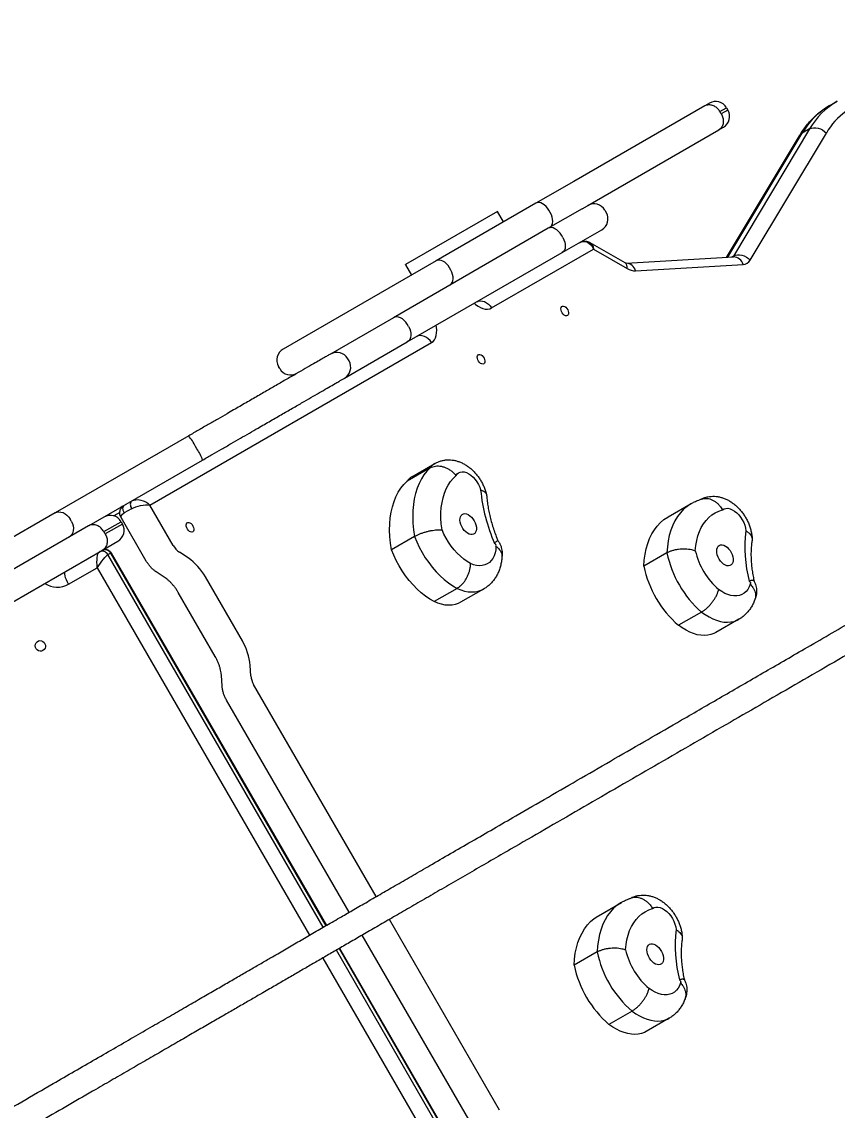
# Model space of a CAD drawing. Header units: millimetres. Extents: x -6879 to 7341, y -8047 to 7187.
# Drawn here: x 4534 to 5147, y -2915 to -2097 of the extents above; entities that cross this region are included whole.
import ezdxf

# ---------------------------------------------------------------- set-up
doc = ezdxf.new("R2010")
doc.units = ezdxf.units.MM
for name, color, linetype in [('DIKOM_ОБЪЕКТ', 7, 'Continuous'), ('DIKOM_РАЗМЕР_ЗОНА', 7, 'Continuous'), ('DIKOM_РАЗМЕР_ОБЪЕКТА', 7, 'Continuous')]:
    doc.layers.add(name, color=color, linetype=linetype)
doc.styles.add('style1', font='arial.ttf', dxfattribs={"width": 0.8})
doc.dimstyles.new('1-50', dxfattribs={"dimtxt": 300, "dimasz": 200, "dimexe": 100, "dimexo": 0, "dimgap": 100, "dimtad": 0, "dimdec": 0, "dimtxsty": 'style1', "dimcen": 0, "dimclrd": 7, "dimclre": 7, "dimadec": 1, "dimazin": 2, "dimtfac": 1, "dimtdec": 0, "dimtmove": 1, "dimatfit": 3, "dimfxl": 0, "dimlwd": 25, "dimlwe": 18, "dimarcsym": 0})

# ---------------------------------------------------------------- blocks, each defined once
blk = doc.blocks.new('*D19')
at = {"layer": 'Defpoints', "color": 0, "transparency": 16777216}
for p in [(5624.04, 6094.27), (-4435.35, 2864.29), (5624.04, -2640.11)]:
    blk.add_point(p, dxfattribs=at)
at = {"layer": 'DIKOM_РАЗМЕР_ОБЪЕКТА', "color": 7, "lineweight": 18, "transparency": 16777216}
for p, q in [((-4435.35, 2864.29), (-4435.35, 6194.27)), ((5624.04, -2640.11), (5624.04, 6194.27))]:
    blk.add_line(p, q, dxfattribs=at)
at = {"layer": 'DIKOM_РАЗМЕР_ОБЪЕКТА', "color": 7, "lineweight": 25, "transparency": 16777216}
for p, q in [((-4235.35, 6094.27), (2113.67, 6094.27)), ((5424.04, 6094.27), (3193.46, 6094.27))]:
    blk.add_line(p, q, dxfattribs=at)
at = {"layer": 'DIKOM_РАЗМЕР_ОБЪЕКТА', "color": 7, "transparency": 16777216}
for points in [[(-4235.35, 6127.6), (-4235.35, 6060.94), (-4435.35, 6094.27)], [(5424.04, 6127.6), (5424.04, 6060.94), (5624.04, 6094.27)]]:
    blk.add_solid(points, dxfattribs=at)
at = {"layer": 'DIKOM_РАЗМЕР_ОБЪЕКТА', "color": 0, "transparency": 16777216, "insert": (2653.56, 6094.27), "char_height": 300, "attachment_point": 5, "style": 'style1'}
blk.add_mtext('10100', dxfattribs=at)
blk = doc.blocks.new('*D17')
at = {"layer": 'Defpoints', "color": 0, "transparency": 16777216}
for p in [(-5935.35, 6990.27), (-5935.35, 998.27), (7340.79, -2830.86)]:
    blk.add_point(p, dxfattribs=at)
at = {"layer": 'DIKOM_РАЗМЕР_ЗОНА', "color": 7, "lineweight": 18, "transparency": 16777216}
for p, q in [((-5935.35, 998.27), (-5935.35, 7090.27)), ((7340.79, -2830.86), (7340.79, 7090.27))]:
    blk.add_line(p, q, dxfattribs=at)
at = {"layer": 'DIKOM_РАЗМЕР_ЗОНА', "color": 7, "lineweight": 25, "transparency": 16777216}
for p, q in [((-5735.35, 6990.27), (2016.67, 6990.27)), ((7140.79, 6990.27), (3096.46, 6990.27))]:
    blk.add_line(p, q, dxfattribs=at)
at = {"layer": 'DIKOM_РАЗМЕР_ЗОНА', "color": 7, "transparency": 16777216}
for points in [[(-5735.35, 7023.6), (-5735.35, 6956.94), (-5935.35, 6990.27)], [(7140.79, 7023.6), (7140.79, 6956.94), (7340.79, 6990.27)]]:
    blk.add_solid(points, dxfattribs=at)
at = {"layer": 'DIKOM_РАЗМЕР_ЗОНА', "color": 0, "transparency": 16777216, "insert": (2556.56, 6990.27), "char_height": 300, "attachment_point": 5, "style": 'style1'}
blk.add_mtext('13300', dxfattribs=at)

msp = doc.modelspace()

# ---------------------------------------------------------------- linework, layer by layer
at = {"layer": 'DIKOM_ОБЪЕКТ', "color": 7, "linetype": 'Continuous', "lineweight": 15}
for p, q in [((5050.82, -2157.92), (5047.39, -2159.9)), ((5141.12, -2159.75), (5141.34, -2159.63)), ((5141.34, -2159.63), (5146.89, -2156.43)), ((5047.39, -2159.9), (4948.89, -2216.77)), ((5058.76, -2164.31), (5063.8, -2161.4)), ((5059.76, -2166.04), (5058.76, -2164.31)), ((5064.8, -2163.13), (5059.76, -2166.04)), ((5063.8, -2161.4), (5064.8, -2163.13)), ((5057.89, -2178.09), (5061.32, -2176.11)), ((4959.42, -2234.94), (5057.89, -2178.09)), ((5063.78, -2273.87), (5118.45, -2182.57)), ((5064.69, -2273.82), (5120.54, -2180.54)), ((5126.08, -2177.34), (5068.9, -2272.84)), ((5081.55, -2275.94), (5138.73, -2180.45)), ((5126.08, -2177.34), (5120.54, -2180.54)), ((4948.89, -2216.77), (4920.49, -2233.17)), ((4920.49, -2233.17), (4845.48, -2276.47)), ((4891.78, -2239.35), (4822.51, -2279.34)), ((4896.28, -2247.14), (4891.78, -2239.35)), ((4955.35, -2237.29), (4929.84, -2252.02)), ((4931.31, -2240.2), (4930.31, -2238.47)), ((4955.35, -2237.29), (4959.32, -2235)), ((4959.42, -2234.94), (4959.32, -2235)), ((4972.4, -2238.42), (4973.4, -2240.15)), ((4929.84, -2252.02), (4813.41, -2319.24)), ((4940.71, -2259.02), (4939.71, -2257.29)), ((4940.34, -2270.2), (4969.92, -2253.13)), ((4960.97, -2262.63), (4987.34, -2277.83)), ((4823.91, -2337.42), (4940.34, -2270.2)), ((4887.2, -2311.85), (4963.8, -2267.63)), ((4963.8, -2267.63), (4989.18, -2282.26)), ((4988.27, -2278.3), (5069, -2273.57)), ((5068.9, -2272.84), (5067.49, -2273.66)), ((4845.48, -2276.47), (4730.62, -2342.79)), ((4822.46, -2279.37), (4822.51, -2279.34)), ((4822.46, -2279.37), (4826.96, -2287.17)), ((4822.51, -2279.34), (4827.01, -2287.14)), ((4856.56, -2283.36), (4855.56, -2281.62)), ((4995.41, -2283.98), (5076.13, -2279.25)), ((4813.41, -2319.24), (4766.14, -2346.53)), ((4824.89, -2325.89), (4823.89, -2324.16)), ((4630.6, -2460), (4842.01, -2337.95)), ((4776.64, -2364.72), (4823.91, -2337.42)), ((4728.15, -2357.5), (4727.15, -2355.76)), ((4780.12, -2351.74), (4779.12, -2350.01)), ((4747.97, -2357.02), (4747.98, -2357.02)), ((4659.66, -2408.01), (4559.34, -2465.93)), ((4665.85, -2417.71), (4664.85, -2415.98)), ((4584.86, -2475.44), (4670.16, -2426.19)), ((4630.25, -2424.99), (4630.24, -2424.99)), ((4827.33, -2438.75), (4844.65, -2428.75)), ((4841.11, -2432.05), (4823.78, -2442.06)), ((4608.95, -2461.53), (4609.25, -2462.04)), ((4648.11, -2490.34), (4630.6, -2460)), ((5019.84, -2468.94), (5037.17, -2458.94)), ((4559.34, -2465.93), (4411.68, -2551.18)), ((4571.51, -2472.18), (4570.51, -2470.45)), ((4607.96, -2465.57), (4603.4, -2468.2)), ((4627.76, -2502.09), (4608.89, -2469.42)), ((4616.83, -2462.76), (4611.29, -2465.96)), ((4584.52, -2475.64), (4462.09, -2546.32)), ((4584.86, -2475.44), (4584.52, -2475.64)), ((4595.95, -2480.01), (4608.88, -2472.54)), ((4609.88, -2474.27), (4596.95, -2481.74)), ((4608.88, -2472.54), (4609.88, -2474.27)), ((4596.95, -2481.74), (4595.95, -2480.01)), ((4829.34, -2483.62), (4812.01, -2493.62)), ((4472.59, -2564.51), (4595.02, -2493.82)), ((4595.02, -2493.82), (4606.4, -2487.25)), ((4599, -2497.3), (4601.05, -2496.12)), ((4760.73, -2777.41), (4599, -2497.3)), ((4601.05, -2496.12), (4762.77, -2776.22)), ((4601.52, -2496.08), (4763.14, -2776.01)), ((4659.27, -2499.76), (4652.72, -2495.42)), ((5018.95, -2495.87), (5001.63, -2505.87)), ((4569.45, -2519.55), (4590.96, -2507.14)), ((4590.96, -2507.14), (4750.45, -2783.37)), ((4641.89, -2514.68), (4635.34, -2510.33)), ((4699.99, -2562.16), (4672.2, -2514.03)), ((4679.64, -2573.91), (4651.85, -2525.78)), ((4861.29, -2522.64), (4843.97, -2532.64)), ((4881.23, -2523.14), (4863.91, -2533.14)), ((5044.98, -2540.42), (5027.66, -2550.42)), ((5073.05, -2545.87), (5055.73, -2555.88)), ((4706.37, -2588.35), (4705.88, -2580.5)), ((4684.76, -2595.94), (4684.27, -2588.09)), ((4800.53, -2754.33), (4708.47, -2594.87)), ((4780.19, -2766.12), (4688.11, -2606.63)), ((4967.49, -2768.67), (4984.81, -2758.66)), ((4893.23, -2914.9), (4810.43, -2771.48)), ((4872.88, -2926.65), (4790.09, -2783.26)), ((4923, -3058.48), (4770.63, -2794.55)), ((4772.67, -2793.37), (4925.05, -3057.3)), ((4773.04, -2793.16), (4925.32, -3056.91)), ((4966.58, -2795.88), (4949.26, -2805.88)), ((4760.35, -2800.52), (4910.46, -3060.53)), ((4992.72, -2840.36), (4975.4, -2850.36)), ((5020.67, -2845.72), (5003.34, -2855.72))]:
    msp.add_line(p, q, dxfattribs=at)
at = {"layer": 'DIKOM_ОБЪЕКТ', "color": 7, "linetype": 'Continuous', "lineweight": 15, "flags": 128}
for points in [[(5126.08, -2177.34), (5127.48, -2176.74), (5129.06, -2176.42), (5130.76, -2176.4), (5132.51, -2176.68), (5134.25, -2177.25), (5135.91, -2178.09), (5137.42, -2179.17), (5138.73, -2180.45)], [(4930.31, -2238.47), (4929.29, -2236.92), (4928.11, -2235.54), (4926.82, -2234.39), (4925.47, -2233.51), (4924.11, -2232.93), (4922.79, -2232.67), (4921.57, -2232.75), (4920.49, -2233.17)], [(4930.99, -2251.35), (4931.89, -2250.62), (4932.57, -2249.61), (4933.01, -2248.34), (4933.19, -2246.87), (4933.1, -2245.26), (4932.75, -2243.57), (4932.14, -2241.86), (4931.31, -2240.2)], [(4939.71, -2257.29), (4938.69, -2255.74), (4937.51, -2254.36), (4936.21, -2253.22), (4934.85, -2252.34), (4933.49, -2251.76), (4932.16, -2251.51), (4930.93, -2251.6), (4929.84, -2252.02)], [(4940.71, -2259.02), (4941.54, -2260.68), (4942.14, -2262.39), (4942.49, -2264.09), (4942.57, -2265.7), (4942.39, -2267.17), (4941.94, -2268.45), (4941.25, -2269.47), (4940.34, -2270.2)], [(5068.9, -2272.84), (5070.3, -2272.23), (5071.88, -2271.91), (5073.58, -2271.89), (5075.33, -2272.17), (5077.07, -2272.75), (5078.73, -2273.59), (5080.24, -2274.67), (5081.55, -2275.94)], [(4855.56, -2281.62), (4854.53, -2280.08), (4853.34, -2278.71), (4852.02, -2277.57), (4850.64, -2276.71), (4849.24, -2276.15), (4847.88, -2275.92), (4846.61, -2276.03), (4845.48, -2276.47)], [(4855.98, -2294.66), (4856.93, -2293.9), (4857.66, -2292.86), (4858.14, -2291.56), (4858.36, -2290.07), (4858.3, -2288.45), (4857.97, -2286.74), (4857.38, -2285.02), (4856.56, -2283.36)], [(4877.05, -2306.9), (4877.24, -2306.84), (4878.75, -2306.6), (4880.33, -2306.7), (4881.91, -2307.15), (4883.45, -2307.92), (4884.88, -2309), (4886.15, -2310.32), (4887.2, -2311.85)], [(4874.21, -2308.39), (4875.2, -2309.23), (4877.03, -2310.55), (4878.88, -2311.58), (4880.72, -2312.3), (4882.5, -2312.69), (4884.2, -2312.74), (4885.78, -2312.46), (4887.2, -2311.85)], [(4944.21, -2317.62), (4943.51, -2317.82), (4942.69, -2317.7), (4941.83, -2317.26), (4941, -2316.54), (4940.28, -2315.62), (4939.74, -2314.56), (4939.41, -2313.47), (4939.33, -2312.44), (4939.5, -2311.56), (4939.92, -2310.91), (4940.54, -2310.56), (4941.31, -2310.52), (4942.15, -2310.8), (4943.01, -2311.39), (4943.79, -2312.22), (4944.43, -2313.22), (4944.87, -2314.31), (4945.08, -2315.38), (4945.03, -2316.35), (4944.73, -2317.12), (4944.21, -2317.62)], [(4823.89, -2324.16), (4822.85, -2322.62), (4821.63, -2321.26), (4820.28, -2320.15), (4818.85, -2319.31), (4817.39, -2318.79), (4815.97, -2318.6), (4814.62, -2318.75), (4813.41, -2319.24)], [(4824.89, -2325.89), (4825.7, -2327.56), (4826.27, -2329.29), (4826.56, -2331.02), (4826.57, -2332.68), (4826.29, -2334.2), (4825.74, -2335.53), (4824.94, -2336.62), (4823.91, -2337.42)], [(4842.01, -2337.95), (4843.25, -2337.02), (4844.28, -2335.79), (4845.08, -2334.29), (4845.64, -2332.55), (4845.93, -2330.6), (4845.97, -2328.49), (4845.74, -2326.24), (4845.5, -2324.96)], [(4842.01, -2337.95), (4840.96, -2336.41), (4839.69, -2335.09), (4838.26, -2334.02), (4836.72, -2333.24), (4835.13, -2332.79), (4833.56, -2332.69), (4832.05, -2332.94), (4830.68, -2333.52)], [(4881.35, -2353.91), (4880.65, -2354.11), (4879.84, -2353.99), (4878.98, -2353.55), (4878.15, -2352.83), (4877.43, -2351.9), (4876.88, -2350.85), (4876.56, -2349.75), (4876.48, -2348.72), (4876.65, -2347.85), (4877.07, -2347.2), (4877.69, -2346.84), (4878.45, -2346.81), (4879.3, -2347.09), (4880.15, -2347.68), (4880.94, -2348.51), (4881.58, -2349.51), (4882.02, -2350.6), (4882.23, -2351.67), (4882.18, -2352.63), (4881.88, -2353.4), (4881.35, -2353.91)], [(4841.11, -2432.05), (4838.65, -2434.53), (4836.43, -2437.31), (4834.45, -2440.38), (4832.71, -2443.74), (4831.24, -2447.37), (4830.03, -2451.24), (4829.1, -2455.34), (4828.44, -2459.65), (4828.06, -2464.15), (4827.96, -2468.82), (4828.14, -2473.64), (4828.6, -2478.58), (4829.34, -2483.62)], [(4849.98, -2478.6), (4849.46, -2474.25), (4849.2, -2469.99), (4849.19, -2465.87), (4849.46, -2461.9), (4849.98, -2458.09), (4850.76, -2454.49), (4851.79, -2451.09), (4853.07, -2447.92), (4854.59, -2445), (4856.34, -2442.34), (4858.32, -2439.96), (4860.5, -2437.86)], [(4860.5, -2437.86), (4861.37, -2436.67), (4862.46, -2435.79), (4863.74, -2435.24), (4865.18, -2435.03), (4866.74, -2435.18), (4868.38, -2435.67), (4870.05, -2436.5), (4871.71, -2437.63), (4873.3, -2439.05), (4874.8, -2440.71), (4876.15, -2442.57), (4877.32, -2444.57), (4878.28, -2446.66), (4878.99, -2448.78)], [(4812.01, -2493.62), (4811.27, -2488.58), (4810.81, -2483.64), (4810.63, -2478.82), (4810.73, -2474.15), (4811.11, -2469.65), (4811.77, -2465.34), (4812.71, -2461.24), (4813.92, -2457.37), (4815.39, -2453.74), (4817.12, -2450.39), (4819.1, -2447.31), (4821.33, -2444.53), (4823.78, -2442.06)], [(4609.92, -2461.14), (4609.82, -2461.16), (4608.95, -2461.53)], [(4611.29, -2465.96), (4610.85, -2465.08), (4610.53, -2464.19), (4610.34, -2463.3), (4610.28, -2462.46), (4610.36, -2461.69), (4610.58, -2461.03), (4610.93, -2460.5), (4611.38, -2460.13)], [(4616.93, -2456.93), (4616.47, -2457.3), (4616.12, -2457.83), (4615.91, -2458.49), (4615.82, -2459.26), (4615.88, -2460.1), (4616.07, -2460.99), (4616.39, -2461.88), (4616.83, -2462.76)], [(5037.15, -2458.95), (5036.89, -2459.1), (5034.06, -2461), (5031.44, -2463.23), (5029.04, -2465.78), (5026.87, -2468.63), (5024.95, -2471.78), (5023.28, -2475.2), (5021.87, -2478.89), (5020.73, -2482.82), (5019.86, -2486.97), (5019.26, -2491.33), (5018.95, -2495.87)], [(5060.68, -2463.56), (5061.88, -2462.86), (5063.26, -2462.5), (5064.77, -2462.49), (5066.38, -2462.83), (5068.04, -2463.51), (5069.71, -2464.51), (5071.34, -2465.81), (5072.88, -2467.37), (5074.3, -2469.14), (5075.56, -2471.09), (5076.61, -2473.15), (5077.44, -2475.26), (5078.01, -2477.38), (5078.32, -2479.44)], [(4559.34, -2465.93), (4560.68, -2465.36), (4562.16, -2465.13), (4563.71, -2465.25), (4565.27, -2465.72), (4566.79, -2466.5), (4568.2, -2467.58), (4569.46, -2468.92), (4570.51, -2470.45)], [(4869.68, -2467.21), (4870.94, -2468.03), (4872.14, -2469.1), (4873.24, -2470.4), (4874.19, -2471.85), (4874.96, -2473.41), (4875.51, -2475.01), (4875.82, -2476.59), (4875.88, -2478.07), (4875.69, -2479.4), (4875.25, -2480.53), (4874.58, -2481.4), (4873.72, -2481.99), (4872.68, -2482.27), (4871.52, -2482.22), (4870.29, -2481.85), (4869.03, -2481.18), (4867.8, -2480.22), (4866.64, -2479.03), (4865.61, -2477.65), (4864.75, -2476.13), (4864.08, -2474.55), (4863.65, -2472.95), (4863.46, -2471.42), (4863.53, -2470), (4863.84, -2468.77), (4864.4, -2467.76), (4865.17, -2467.03), (4866.13, -2466.59), (4867.23, -2466.48), (4868.43, -2466.68), (4869.68, -2467.21)], [(5001.63, -2505.87), (5001.94, -2501.33), (5002.53, -2496.97), (5003.4, -2492.82), (5004.54, -2488.89), (5005.95, -2485.21), (5007.63, -2481.78), (5009.55, -2478.64), (5011.72, -2475.78), (5014.12, -2473.24), (5016.74, -2471), (5019.57, -2469.1), (5019.84, -2468.94)], [(5040.24, -2494.37), (5040.64, -2490.49), (5041.3, -2486.78), (5042.21, -2483.28), (5043.37, -2480), (5044.78, -2476.96), (5046.42, -2474.18), (5048.3, -2471.66), (5050.38, -2469.43), (5052.68, -2467.5), (5055.17, -2465.87), (5057.84, -2464.55), (5060.68, -2463.56)], [(4571.51, -2472.18), (4572.31, -2473.86), (4572.84, -2475.61), (4573.06, -2477.38), (4572.99, -2479.08), (4572.61, -2480.67), (4571.94, -2482.07), (4571, -2483.23), (4569.84, -2484.11)], [(4662.67, -2480.17), (4661.97, -2480.37), (4661.15, -2480.24), (4660.29, -2479.8), (4659.47, -2479.09), (4658.75, -2478.16), (4658.2, -2477.1), (4657.87, -2476.01), (4657.79, -2474.98), (4657.97, -2474.1), (4658.38, -2473.46), (4659, -2473.1), (4659.77, -2473.06), (4660.62, -2473.35), (4661.47, -2473.93), (4662.25, -2474.76), (4662.89, -2475.77), (4663.34, -2476.85), (4663.54, -2477.93), (4663.49, -2478.89), (4663.19, -2479.66), (4662.67, -2480.17)], [(4871.35, -2503.98), (4868.79, -2502.42), (4866.27, -2500.58), (4863.8, -2498.49), (4861.41, -2496.16), (4859.12, -2493.61), (4856.96, -2490.88), (4854.94, -2487.98), (4853.1, -2484.95), (4851.44, -2481.81), (4849.98, -2478.6)], [(4829.34, -2483.62), (4831.02, -2487.73), (4832.94, -2491.78), (4835.08, -2495.75), (4837.44, -2499.59), (4839.99, -2503.28), (4842.7, -2506.8), (4845.57, -2510.1), (4848.56, -2513.17), (4851.65, -2515.98), (4854.82, -2518.51), (4858.05, -2520.73), (4861.29, -2522.64)], [(4843.97, -2532.64), (4840.72, -2530.74), (4837.5, -2528.51), (4834.33, -2525.98), (4831.24, -2523.17), (4828.24, -2520.1), (4825.38, -2516.8), (4822.66, -2513.29), (4820.12, -2509.59), (4817.76, -2505.75), (4815.61, -2501.78), (4813.69, -2497.73), (4812.01, -2493.62)], [(4890.5, -2491.03), (4890.29, -2493.6), (4889.82, -2495.99), (4889.1, -2498.17), (4888.14, -2500.11), (4886.94, -2501.78), (4885.53, -2503.17), (4883.92, -2504.26), (4882.13, -2505.04), (4880.18, -2505.48), (4878.11, -2505.6), (4875.92, -2505.39), (4873.66, -2504.84), (4871.35, -2503.98)], [(5064.14, -2491.75), (5065.32, -2492.89), (5066.38, -2494.23), (5067.29, -2495.73), (5068, -2497.3), (5068.49, -2498.9), (5068.74, -2500.46), (5068.73, -2501.9), (5068.47, -2503.18), (5067.96, -2504.25), (5067.24, -2505.04), (5066.32, -2505.55), (5065.24, -2505.74), (5064.06, -2505.6), (5062.82, -2505.15), (5061.56, -2504.39), (5060.34, -2503.37), (5059.22, -2502.12), (5058.23, -2500.7), (5057.41, -2499.16), (5056.81, -2497.56), (5056.44, -2495.97), (5056.32, -2494.47), (5056.46, -2493.09), (5056.84, -2491.92), (5057.46, -2490.98), (5058.29, -2490.33), (5059.29, -2489.98), (5060.42, -2489.95), (5061.64, -2490.25), (5062.9, -2490.86), (5064.14, -2491.75)], [(4569.45, -2519.55), (4568.57, -2517.92), (4567.82, -2516.3), (4567.22, -2514.75), (4566.81, -2513.33), (4566.58, -2512.09), (4566.56, -2511.09), (4566.75, -2510.36), (4567.13, -2509.92)], [(5081.45, -2519.42), (5080.66, -2521.52), (5079.62, -2523.38), (5078.36, -2524.97), (5076.88, -2526.27), (5075.21, -2527.27), (5073.37, -2527.94), (5071.38, -2528.29), (5069.27, -2528.31), (5067.06, -2527.99), (5064.78, -2527.35), (5062.46, -2526.38), (5060.12, -2525.11), (5057.81, -2523.55)], [(5080.83, -2517.22), (5081.08, -2517.44), (5081.3, -2517.71), (5081.48, -2518.03), (5081.61, -2518.36), (5081.67, -2518.69), (5081.66, -2518.98), (5081.59, -2519.23), (5081.45, -2519.42)], [(4861.29, -2522.64), (4864.12, -2523.79), (4866.91, -2524.63), (4869.64, -2525.15), (4872.28, -2525.35), (4874.82, -2525.22), (4877.23, -2524.77), (4879.5, -2524), (4881.23, -2523.14)], [(4863.91, -2533.14), (4862.18, -2534), (4859.91, -2534.78), (4857.49, -2535.23), (4854.96, -2535.35), (4852.31, -2535.16), (4849.59, -2534.64), (4846.8, -2533.8), (4843.97, -2532.64)], [(5044.98, -2540.42), (5047.79, -2542.41), (5050.63, -2544.12), (5053.47, -2545.54), (5056.3, -2546.65), (5059.08, -2547.45), (5061.8, -2547.93), (5064.43, -2548.09), (5066.95, -2547.92), (5069.35, -2547.43), (5071.6, -2546.62), (5073.04, -2545.88)], [(5055.73, -2555.88), (5054.27, -2556.62), (5052.02, -2557.43), (5049.63, -2557.92), (5047.1, -2558.09), (5044.47, -2557.94), (5041.76, -2557.45), (5038.97, -2556.65), (5036.15, -2555.54), (5033.31, -2554.12), (5030.47, -2552.41), (5027.66, -2550.42)], [(4550.21, -2569.35), (4549.15, -2569.76), (4548, -2569.82), (4546.87, -2569.54), (4545.86, -2568.93), (4545.06, -2568.05), (4544.54, -2566.97), (4544.35, -2565.8), (4544.5, -2564.64), (4544.97, -2563.59), (4545.74, -2562.74), (4546.73, -2562.17), (4547.85, -2561.93), (4549, -2562.04), (4550.08, -2562.49), (4550.99, -2563.25), (4551.66, -2564.24), (4552.02, -2565.37), (4552.05, -2566.55), (4551.73, -2567.67), (4551.1, -2568.63), (4550.21, -2569.35)], [(4984.82, -2758.66), (4984.36, -2758.93), (4981.54, -2760.85), (4978.93, -2763.1), (4976.54, -2765.67), (4974.39, -2768.54), (4972.48, -2771.7), (4970.83, -2775.14), (4969.43, -2778.84), (4968.31, -2782.79), (4967.45, -2786.95), (4966.88, -2791.32), (4966.58, -2795.88)], [(4987.87, -2794.32), (4988.25, -2790.43), (4988.9, -2786.71), (4989.79, -2783.2), (4990.94, -2779.91), (4992.34, -2776.85), (4993.97, -2774.05), (4995.83, -2771.52), (4997.9, -2769.28), (5000.19, -2767.32), (5002.67, -2765.68), (5005.33, -2764.34), (5008.16, -2763.33)], [(5008.16, -2763.33), (5009.35, -2762.62), (5010.72, -2762.25), (5012.23, -2762.23), (5013.84, -2762.57), (5015.5, -2763.24), (5017.17, -2764.23), (5018.8, -2765.53), (5020.35, -2767.08), (5021.77, -2768.85), (5023.03, -2770.79), (5024.09, -2772.84), (5024.92, -2774.96), (5025.51, -2777.08), (5025.82, -2779.14)], [(4949.26, -2805.88), (4949.55, -2801.32), (4950.13, -2796.95), (4950.98, -2792.79), (4952.11, -2788.85), (4953.5, -2785.15), (4955.16, -2781.71), (4957.07, -2778.54), (4959.22, -2775.67), (4961.61, -2773.11), (4964.22, -2770.86), (4967.04, -2768.93), (4967.49, -2768.67)], [(5011.71, -2791.56), (5012.89, -2792.69), (5013.96, -2794.03), (5014.87, -2795.52), (5015.59, -2797.1), (5016.08, -2798.7), (5016.33, -2800.25), (5016.33, -2801.7), (5016.07, -2802.99), (5015.57, -2804.05), (5014.85, -2804.86), (5013.93, -2805.37), (5012.86, -2805.56), (5011.68, -2805.43), (5010.44, -2804.99), (5009.18, -2804.24), (5007.96, -2803.22), (5006.84, -2801.98), (5005.84, -2800.56), (5005.03, -2799.02), (5004.42, -2797.42), (5004.04, -2795.83), (5003.92, -2794.32), (5004.05, -2792.95), (5004.43, -2791.77), (5005.04, -2790.83), (5005.87, -2790.16), (5006.86, -2789.81), (5008, -2789.78), (5009.21, -2790.07), (5010.47, -2790.67), (5011.71, -2791.56)], [(5029.09, -2819.18), (5028.3, -2821.29), (5027.28, -2823.16), (5026.02, -2824.76), (5024.55, -2826.07), (5022.89, -2827.08), (5021.06, -2827.77), (5019.07, -2828.13), (5016.96, -2828.15), (5014.76, -2827.85), (5012.48, -2827.22), (5010.16, -2826.27), (5007.82, -2825.01), (5005.51, -2823.45)], [(5028.46, -2816.98), (5028.71, -2817.2), (5028.94, -2817.47), (5029.12, -2817.78), (5029.24, -2818.12), (5029.31, -2818.44), (5029.3, -2818.74), (5029.23, -2818.99), (5029.09, -2819.18)], [(4992.72, -2840.36), (4995.54, -2842.34), (4998.38, -2844.04), (5001.22, -2845.44), (5004.04, -2846.54), (5006.82, -2847.32), (5009.53, -2847.79), (5012.16, -2847.93), (5014.68, -2847.75), (5017.07, -2847.24), (5019.31, -2846.41), (5020.65, -2845.72)], [(5003.34, -2855.72), (5001.98, -2856.42), (4999.74, -2857.24), (4997.35, -2857.75), (4994.84, -2857.93), (4992.21, -2857.79), (4989.5, -2857.33), (4986.72, -2856.54), (4983.89, -2855.44), (4981.05, -2854.04), (4978.21, -2852.34), (4975.4, -2850.36)]]:
    msp.add_lwpolyline(points, dxfattribs=at)
at = {"layer": 'DIKOM_ОБЪЕКТ', "color": 7, "linetype": 'Continuous', "lineweight": 15}
for centre, radius, start, end in [((5055.57, -2166.15), 9.5, 30, 120), ((5170.6, -2209.53), 57.84, 120.63319, 149.93131), ((5176.65, -2206.84), 58.54, 120.58173, 149.74885), ((5184.63, -2206.75), 52.9, 102.63796, 150.18356), ((5056.57, -2167.88), 9.5, 300, 30), ((5123.33, -2185.51), 5.69, 119.38269, 148.92062), ((4964.17, -2243.17), 9.5, 30, 120), ((4965.17, -2244.9), 9.5, 300, 30), ((5066.1, -2271.18), 3.25, 311.82215, 329.45344), ((5068.73, -2281.23), 7.67, 14.97164, 87.98811), ((4984.63, -2281.55), 4.6, 351.14753, 53.94344), ((4988, -2285.97), 7.67, 14.97523, 87.92883), ((4995.21, -2272.6), 11.38, 238.00722, 270.99776), ((5075.83, -2272.66), 6.6, 272.67115, 330.17102), ((4735.37, -2351.01), 9.5, 120, 210), ((4770.89, -2354.76), 9.5, 29.99236, 119.99271), ((4771.89, -2356.49), 9.5, 300.00729, 30.00765), ((4736.37, -2352.75), 9.5, 210, 300), ((4624.78, -2436.38), 44.96, 26.98003, 39.12756), ((4628.15, -2442.21), 44.96, 20.87244, 33.01997), ((4850.19, -2438.24), 10.99, 120.22798, 145.7334), ((4832.86, -2448.24), 10.99, 120.24471, 145.73377), ((5008.27, -2436.38), 129.87, 185.48171, 203.84456), ((4600.65, -2477.29), 9.5, 30, 120), ((4601.65, -2479.02), 9.5, 300, 30), ((5176.79, -2491.88), 99.25, 172.79677, 194.79061), ((4594.71, -2499.65), 4.89, 28.72126, 118.66213), ((4596.76, -2498.47), 4.89, 28.72125, 118.66285), ((4661.44, -2482.88), 15.28, 209.2364, 235.16767), ((4888.71, -2490.56), 1.85, 345.01515, 65.37849), ((5095.05, -2481.26), 56.35, 193.4585, 228.63657), ((4634.75, -2534.99), 42.92, 29.23726, 55.1665), ((5097.24, -2480.01), 79.88, 191.45303, 229.14019), ((5079.91, -2490.01), 79.88, 191.45297, 229.14025), ((4561.04, -2504.63), 17.13, 236.44922, 299.39822), ((4663.11, -2584.12), 42.92, 4.83354, 30.7627), ((4721.59, -2587.06), 15.28, 184.8323, 210.76361), ((5124.85, -2791.25), 99.77, 173.02668, 194.94397), ((5044.82, -2779.82), 79.87, 191.59447, 229.28384), ((5042.63, -2781.08), 56.34, 193.5977, 228.7825), ((5027.5, -2789.82), 79.87, 191.59448, 229.28371)]:
    msp.add_arc(centre, radius, start, end, dxfattribs=at)
at = {"layer": 'DIKOM_ОБЪЕКТ', "color": 7, "linetype": 'Continuous', "lineweight": 15, "extrusion": (0, 0, -1)}
for centre, major_axis, ratio, start_param, end_param in [((4957.22, -2271.43), (2.1, -9.45), 0.770835, 2.90336, 4.474157), ((4957.22, -2271.43), (2.94, 9.16), 0.654324, 0.139957, 0.945584), ((4624.01, -2463.8), (9.72, 2.05), 0.346791, 3.956188, 5.526984), ((4624.01, -2463.8), (9.09, -4.85), 0.679822, 3.542219, 5.113016), ((4618.47, -2467.01), (9.72, 2.05), 0.346791, 3.028637, 3.956188), ((4593.39, -2505.73), (0.73, -10.47), 0.242074, 1.453353, 3.02415), ((4593.39, -2505.73), (6.03, 8.52), 0.115844, 4.465682, 6.036478), ((4595.44, -2504.55), (6.03, 8.52), 0.115844, 6.036478, 6.336422)]:
    msp.add_ellipse(centre, major_axis=major_axis, ratio=ratio, start_param=start_param, end_param=end_param, dxfattribs=at)
at = {"layer": 'DIKOM_ОБЪЕКТ', "color": 7, "linetype": 'Continuous', "lineweight": 15}
for points, knots in [([(5047.39, -2159.9), (5047.44, -2159.87), (5047.93, -2159.6), (5049.26, -2159.08), (5051.61, -2158.95), (5054.37, -2159.86), (5056.93, -2161.66), (5058.15, -2163.43), (5058.76, -2164.31)], [0, 0, 0, 0, 0.013545, 0.141296, 0.355973, 0.570653, 0.785327, 1, 1, 1, 1]), ([(5118.45, -2182.57), (5118.91, -2181.82), (5120.19, -2179.74), (5122.46, -2176.5), (5125.32, -2172.92), (5128.38, -2169.59), (5131.63, -2166.53), (5135.05, -2163.75), (5138.21, -2161.49), (5140.29, -2160.28), (5141.12, -2159.8)], [0, 0, 0, 0, 0.077874, 0.218411, 0.358285, 0.497332, 0.635606, 0.773215, 0.910299, 1, 1, 1, 1]), ([(5059.76, -2166.04), (5060.22, -2167.01), (5061.14, -2168.94), (5061.42, -2172.06), (5060.82, -2174.9), (5059.54, -2176.88), (5058.42, -2177.77), (5057.94, -2178.06), (5057.89, -2178.09)], [0, 0, 0, 0, 0.214673, 0.429347, 0.644027, 0.858704, 0.986455, 1, 1, 1, 1]), ([(4953.46, -2262.63), (4953.85, -2262.43), (4954.73, -2261.98), (4956.2, -2261.63), (4957.76, -2261.57), (4959.26, -2261.86), (4960.34, -2262.24), (4960.85, -2262.59), (4960.96, -2262.66)], [0, 0, 0, 0, 0.167963, 0.371716, 0.569465, 0.761911, 0.951254, 1, 1, 1, 1]), ([(4987.34, -2277.83), (4987.46, -2277.9), (4987.82, -2278.09), (4988.23, -2278.26), (4988.47, -2278.3), (4988.43, -2278.3), (4988.42, -2278.3)], [0, 0, 0, 0, 0.185218, 0.531621, 0.885492, 1, 1, 1, 1]), ([(4876.71, -2306.94), (4876.8, -2306.97), (4877.05, -2307.07), (4877.16, -2307.07), (4877.12, -2307.07), (4877.11, -2307.07)], [0, 0, 0, 0, 0.321568, 0.942791, 1, 1, 1, 1]), ([(4766.14, -2346.53), (4766.01, -2346.6), (4765.75, -2346.76), (4764.26, -2347.62), (4761.77, -2349.06), (4758.05, -2351.2), (4753.25, -2353.97), (4747.36, -2357.37), (4740.33, -2361.43), (4732.61, -2365.89), (4724.48, -2370.58), (4716.06, -2375.45), (4707.35, -2380.47), (4698.17, -2385.78), (4689.52, -2390.77), (4681.57, -2395.36), (4674.43, -2399.48), (4667.11, -2403.7), (4662.14, -2406.58), (4659.66, -2408.01)], [0, 0, 0, 0, 0.042187, 0.084395, 0.143231, 0.202266, 0.261212, 0.332834, 0.404674, 0.476563, 0.548251, 0.61504, 0.682021, 0.748923, 0.815603, 0.861672, 0.907933, 0.954084, 1, 1, 1, 1]), ([(4670.16, -2426.19), (4672.55, -2424.81), (4677.35, -2422.04), (4684.49, -2417.92), (4691.56, -2413.84), (4698.53, -2409.82), (4705.27, -2405.92), (4712.9, -2401.51), (4721.29, -2396.67), (4730.25, -2391.5), (4738.66, -2386.64), (4746.33, -2382.22), (4753.28, -2378.2), (4759.49, -2374.62), (4765.03, -2371.42), (4769.3, -2368.96), (4772.46, -2367.13), (4774.64, -2365.87), (4776.19, -2364.98), (4776.49, -2364.8), (4776.64, -2364.72)], [0, 0, 0, 0, 0.044335, 0.088695, 0.13489, 0.18122, 0.227607, 0.27388, 0.343963, 0.414242, 0.484555, 0.554686, 0.619781, 0.685062, 0.750262, 0.815247, 0.861403, 0.907766, 0.954008, 1, 1, 1, 1]), ([(4183.98, -3111), (4184.79, -3110.53), (4186.94, -3109.29), (4190.41, -3107.29), (4196.12, -3103.99), (4203.44, -3099.76), (4212.72, -3094.4), (4222.04, -3089.02), (4231.21, -3083.71), (4240.59, -3078.29), (4250.23, -3072.71), (4260.46, -3066.8), (4270.26, -3061.13), (4280.16, -3055.42), (4290.04, -3049.7), (4299.83, -3044.04), (4308.87, -3038.82), (4317.16, -3034.03), (4324.93, -3029.53), (4343.41, -3018.86), (4373.07, -3001.71), (4408.36, -2981.31), (4438.21, -2964.06), (4462.5, -2950.02), (4486.63, -2936.07), (4510.6, -2922.21), (4534.37, -2908.47), (4555.51, -2896.25), (4573.98, -2885.57), (4589.79, -2876.43), (4605.18, -2867.53), (4620.02, -2858.94), (4633.94, -2850.89), (4646.86, -2843.41), (4658.74, -2836.54), (4669.8, -2830.13), (4680.13, -2824.15), (4689.74, -2818.58), (4698.71, -2813.38), (4707.12, -2808.51), (4715.08, -2803.89), (4723.74, -2798.87), (4733, -2793.49), (4742.96, -2787.71), (4752.93, -2781.93), (4763.23, -2775.96), (4773.44, -2770.03), (4783.67, -2764.1), (4793.84, -2758.21), (4804.69, -2751.92), (4816.18, -2745.27), (4828.25, -2738.28), (4841.58, -2730.56), (4856.22, -2722.09), (4872.17, -2712.85), (4888.58, -2703.36), (4907.77, -2692.26), (4929.8, -2679.51), (4954.65, -2665.13), (4979.64, -2650.67), (5004.71, -2636.17), (5031.53, -2620.65), (5060.22, -2604.06), (5090.93, -2586.3), (5117.85, -2570.72), (5140.62, -2557.56), (5158.8, -2547.04), (5176.55, -2536.78), (5190.39, -2528.78), (5200.37, -2523), (5206.64, -2519.38), (5213.1, -2515.64), (5220.04, -2511.63), (5227.71, -2507.19), (5236, -2502.4), (5244.87, -2497.27), (5254.31, -2491.82), (5264.47, -2485.94), (5275.36, -2479.64), (5287.49, -2472.64), (5300.91, -2464.88), (5315.69, -2456.33), (5331.41, -2447.24), (5348.06, -2437.62), (5365.64, -2427.46), (5384.15, -2416.76), (5403.56, -2405.53), (5416.81, -2397.87), (5423.59, -2393.96)], [0, 0, 0, 0, 0.001498, 0.00399, 0.006445, 0.012118, 0.017672, 0.024107, 0.030318, 0.036301, 0.04398, 0.051268, 0.058164, 0.064674, 0.071918, 0.078615, 0.084763, 0.090361, 0.095472, 0.100516, 0.12772, 0.155228, 0.1717, 0.188174, 0.204661, 0.221179, 0.237752, 0.254405, 0.26601, 0.277604, 0.289167, 0.300684, 0.312153, 0.322908, 0.333648, 0.344402, 0.355189, 0.366017, 0.376692, 0.387401, 0.398131, 0.408864, 0.42417, 0.439439, 0.454657, 0.469813, 0.484904, 0.496816, 0.508717, 0.520626, 0.532558, 0.544521, 0.556506, 0.570663, 0.584852, 0.599066, 0.613303, 0.633672, 0.654032, 0.67433, 0.694581, 0.714799, 0.73878, 0.762731, 0.786671, 0.800714, 0.81431, 0.827405, 0.840005, 0.844582, 0.849091, 0.853587, 0.858525, 0.864005, 0.870028, 0.876206, 0.882869, 0.890018, 0.897653, 0.905776, 0.915419, 0.925671, 0.936534, 0.948007, 0.960092, 0.972786, 0.98609, 1, 1, 1, 1]), ([(5433.49, -2411.11), (5427.38, -2414.64), (5415.45, -2421.54), (5398, -2431.62), (5381.44, -2441.19), (5365.78, -2450.25), (5351.03, -2458.78), (5337.17, -2466.78), (5324.54, -2474.09), (5313.09, -2480.71), (5302.76, -2486.68), (5293.17, -2492.22), (5284.33, -2497.33), (5276.22, -2502.02), (5262.57, -2509.91), (5243.1, -2521.17), (5217.61, -2535.91), (5191.44, -2551.04), (5164.86, -2566.41), (5138.02, -2581.93), (5111.61, -2597.21), (5085.58, -2612.26), (5059.36, -2627.43), (5032.93, -2642.72), (5006.22, -2658.17), (4979.67, -2673.53), (4953.2, -2688.84), (4927.01, -2704), (4904.87, -2716.81), (4886.7, -2727.32), (4872.31, -2735.65), (4858.32, -2743.75), (4844.81, -2751.57), (4831.83, -2759.08), (4819.46, -2766.25), (4807.76, -2773.03), (4796.72, -2779.42), (4786.47, -2785.36), (4776.95, -2790.88), (4768, -2796.08), (4759.41, -2801.06), (4751.03, -2805.93), (4742.65, -2810.79), (4734.09, -2815.76), (4725.11, -2820.97), (4716.36, -2826.04), (4707.9, -2830.94), (4699.84, -2835.61), (4691.32, -2840.55), (4682.29, -2845.78), (4672.69, -2851.34), (4662.48, -2857.25), (4651.62, -2863.54), (4640.18, -2870.15), (4628.24, -2877.06), (4615.85, -2884.23), (4603.09, -2891.61), (4587.83, -2900.44), (4569.99, -2910.75), (4549.58, -2922.55), (4528.97, -2934.46), (4508.21, -2946.47), (4487.31, -2958.55), (4466.46, -2970.6), (4445.87, -2982.5), (4427.41, -2993.17), (4411.07, -3002.62), (4396.78, -3010.88), (4385.02, -3017.67), (4375.42, -3023.22), (4367.57, -3027.76), (4358.9, -3032.77), (4349.4, -3038.26), (4339.29, -3044.1), (4328.62, -3050.27), (4317.43, -3056.74), (4305.59, -3063.59), (4293.12, -3070.79), (4280.08, -3078.33), (4268.45, -3085.05), (4258.37, -3090.88), (4249.86, -3095.8), (4240.9, -3100.98), (4231.25, -3106.56), (4221.52, -3112.18), (4211.92, -3117.73), (4202.85, -3122.97), (4196.8, -3126.46), (4193.88, -3128.15)], [0, 0, 0, 0, 0.012549, 0.024501, 0.035855, 0.04661, 0.056765, 0.066321, 0.075277, 0.082962, 0.090144, 0.096825, 0.103005, 0.108686, 0.113868, 0.131772, 0.149994, 0.168537, 0.188673, 0.208816, 0.228964, 0.249129, 0.269302, 0.290716, 0.31216, 0.333664, 0.35523, 0.376812, 0.398398, 0.411103, 0.423786, 0.436441, 0.449063, 0.461652, 0.474214, 0.486759, 0.499299, 0.512065, 0.524853, 0.537682, 0.550555, 0.563472, 0.576197, 0.588956, 0.601736, 0.614507, 0.624157, 0.633778, 0.643367, 0.652923, 0.662452, 0.671968, 0.68149, 0.691033, 0.700603, 0.710205, 0.719837, 0.729491, 0.743992, 0.758473, 0.772899, 0.787278, 0.801623, 0.815934, 0.829928, 0.843487, 0.853331, 0.862939, 0.872316, 0.877034, 0.882307, 0.888135, 0.894521, 0.901463, 0.908548, 0.91613, 0.924205, 0.932773, 0.941833, 0.951387, 0.957359, 0.963511, 0.969839, 0.976363, 0.983077, 0.988783, 0.994581, 1, 1, 1, 1]), ([(4844.68, -2428.78), (4844.98, -2428.59), (4846, -2427.97), (4847.89, -2427.2), (4850.27, -2426.5), (4852.71, -2426.1), (4855.18, -2425.99), (4857.66, -2426.16), (4860.15, -2426.61), (4862.62, -2427.34), (4865.07, -2428.36), (4867.49, -2429.65), (4869.84, -2431.22), (4872.1, -2433.06), (4874.24, -2435.13), (4876.23, -2437.41), (4878.03, -2439.87), (4879.65, -2442.48), (4881.05, -2445.22), (4882.22, -2448.06), (4882.99, -2450.39), (4883.3, -2451.76), (4883.39, -2452.14)], [0, 0, 0, 0, 0.021146, 0.070078, 0.118525, 0.166762, 0.215082, 0.263803, 0.31325, 0.363749, 0.415573, 0.468869, 0.52357, 0.579376, 0.635836, 0.692455, 0.749083, 0.805753, 0.862626, 0.919875, 0.977708, 1, 1, 1, 1]), ([(4841.11, -2432.05), (4841.71, -2431.75), (4842.93, -2431.14), (4845.02, -2430.68), (4847.23, -2430.57), (4849.53, -2430.84), (4851.84, -2431.48), (4854.11, -2432.46), (4856.27, -2433.77), (4858.46, -2435.52), (4859.81, -2436.97), (4860.49, -2437.85), (4860.5, -2437.86)], [0, 0, 0, 0, 0.106915, 0.213829, 0.320737, 0.42765, 0.534655, 0.64166, 0.748938, 0.856216, 0.997849, 1, 1, 1, 1]), ([(4878.99, -2448.78), (4879.01, -2448.78), (4879.81, -2448.99), (4881.04, -2449.47), (4882.35, -2450.35), (4883.11, -2451.29), (4883.47, -2452.06), (4883.44, -2452.51), (4883.44, -2452.6)], [0, 0, 0, 0, 0.004177, 0.296578, 0.512737, 0.735086, 0.950295, 1, 1, 1, 1]), ([(4883.48, -2452.59), (4883.52, -2453.09), (4883.65, -2454.95), (4884.04, -2458.24), (4884.71, -2462.51), (4885.59, -2466.87), (4886.68, -2471.3), (4887.97, -2475.79), (4889.47, -2480.31), (4890.78, -2483.92), (4891.65, -2486), (4891.9, -2486.58)], [0, 0, 0, 0, 0.047432, 0.175456, 0.30378, 0.432427, 0.56139, 0.690653, 0.820185, 0.949955, 1, 1, 1, 1]), ([(5044.06, -2455.83), (5044.37, -2455.66), (5045.41, -2455.08), (5047.3, -2454.39), (5049.7, -2453.77), (5052.16, -2453.45), (5054.63, -2453.42), (5057.12, -2453.68), (5059.6, -2454.21), (5062.07, -2455.03), (5064.51, -2456.12), (5066.91, -2457.5), (5069.24, -2459.15), (5071.47, -2461.06), (5073.57, -2463.19), (5075.5, -2465.53), (5077.25, -2468.03), (5078.81, -2470.68), (5080.14, -2473.45), (5081.26, -2476.33), (5082.12, -2479.29), (5082.71, -2482.33), (5082.94, -2484.5), (5082.96, -2485.64), (5082.96, -2485.75)], [0, 0, 0, 0, 0.018799, 0.062922, 0.106674, 0.150311, 0.194106, 0.238347, 0.283334, 0.329351, 0.376622, 0.425228, 0.475049, 0.525756, 0.576908, 0.628143, 0.67938, 0.730689, 0.782236, 0.834166, 0.886682, 0.939928, 0.9939, 1, 1, 1, 1]), ([(4608.95, -2469.47), (4608.88, -2469.36), (4608.55, -2468.87), (4608.19, -2467.88), (4607.91, -2466.54), (4607.92, -2465.14), (4608.24, -2463.76), (4608.85, -2462.48), (4609.69, -2461.4), (4610.56, -2460.63), (4611.16, -2460.26), (4611.38, -2460.13)], [0, 0, 0, 0, 0.038174, 0.169728, 0.296701, 0.421407, 0.556525, 0.684622, 0.807875, 0.929453, 1, 1, 1, 1]), ([(5037.16, -2458.97), (5037.96, -2458.52), (5039.78, -2457.5), (5042.42, -2456.35), (5044.29, -2455.75), (5045.04, -2455.51)], [0, 0, 0, 0, 0.318974, 0.727774, 1, 1, 1, 1]), ([(5045.03, -2455.49), (5045.67, -2455.32), (5046.96, -2454.99), (5049.04, -2455.01), (5051.16, -2455.4), (5053.26, -2456.2), (5055.27, -2457.37), (5057.15, -2458.9), (5059.02, -2460.91), (5060.12, -2462.56), (5060.67, -2463.54), (5060.68, -2463.56)], [0, 0, 0, 0, 0.116757, 0.236864, 0.356977, 0.477195, 0.597415, 0.717937, 0.838461, 0.997583, 1, 1, 1, 1]), ([(4595.95, -2480.01), (4595.34, -2479.13), (4594.13, -2477.36), (4591.56, -2475.57), (4588.79, -2474.67), (4586.38, -2474.8), (4585.03, -2475.34), (4584.53, -2475.63), (4584.52, -2475.64)], [0, 0, 0, 0, 0.214264, 0.428523, 0.642925, 0.857645, 0.996159, 1, 1, 1, 1]), ([(4829.34, -2483.62), (4829.95, -2483.29), (4831.16, -2482.62), (4833.29, -2481.69), (4835.58, -2480.85), (4837.98, -2480.1), (4840.42, -2479.49), (4842.85, -2479.01), (4845.18, -2478.69), (4847.64, -2478.51), (4849.17, -2478.53), (4849.97, -2478.6), (4849.98, -2478.6)], [0, 0, 0, 0, 0.105829, 0.211656, 0.317465, 0.423275, 0.529472, 0.635671, 0.742881, 0.850097, 0.998286, 1, 1, 1, 1]), ([(4596.95, -2481.74), (4597.41, -2482.71), (4598.33, -2484.64), (4598.6, -2487.76), (4597.99, -2490.61), (4596.67, -2492.63), (4595.53, -2493.53), (4595.03, -2493.82), (4595.02, -2493.82)], [0, 0, 0, 0, 0.214264, 0.428522, 0.642925, 0.857645, 0.996159, 1, 1, 1, 1]), ([(4889.49, -2488.87), (4889.49, -2488.87), (4889.69, -2488.49), (4890.19, -2487.9), (4890.91, -2487.22), (4891.51, -2486.77), (4891.86, -2486.56), (4891.84, -2486.6), (4891.83, -2486.61)], [0, 0, 0, 0, 0.002523, 0.190025, 0.384401, 0.627264, 0.877223, 1, 1, 1, 1]), ([(4891.85, -2486.6), (4892.09, -2486.92), (4892.79, -2487.84), (4893.7, -2489.59), (4894.52, -2491.73), (4895.02, -2493.91), (4895.22, -2496.04), (4895.22, -2497.64), (4895.07, -2498.51), (4895.04, -2498.68)], [0, 0, 0, 0, 0.09334, 0.271585, 0.459036, 0.627724, 0.794427, 0.959461, 1, 1, 1, 1]), ([(5078.32, -2479.44), (5078.33, -2479.45), (5079.16, -2479.91), (5080.43, -2480.82), (5081.77, -2482.31), (5082.6, -2483.74), (5082.97, -2485.24), (5083.05, -2486.26), (5082.9, -2486.77), (5082.89, -2486.79)], [0, 0, 0, 0, 0.003548, 0.251806, 0.435327, 0.624116, 0.806838, 0.994804, 1, 1, 1, 1]), ([(5082.9, -2486.79), (5082.83, -2487.23), (5082.59, -2488.76), (5082.29, -2491.54), (5082.09, -2495.19), (5082.08, -2499.01), (5082.27, -2502.99), (5082.66, -2507.09), (5083.27, -2511.32), (5083.87, -2514.72), (5084.34, -2516.71), (5084.46, -2517.25)], [0, 0, 0, 0, 0.051094, 0.179572, 0.308081, 0.436619, 0.565321, 0.694276, 0.823535, 0.953118, 1, 1, 1, 1]), ([(4594.41, -2494.17), (4594.72, -2494.02), (4595.36, -2493.69), (4596.47, -2493.45), (4597.67, -2493.46), (4598.86, -2493.75), (4599.92, -2494.3), (4600.77, -2495.03), (4601.3, -2495.67), (4601.5, -2496.06), (4601.54, -2496.16)], [0, 0, 0, 0, 0.123426, 0.264308, 0.408638, 0.554505, 0.701781, 0.835608, 0.959873, 1, 1, 1, 1]), ([(4890.5, -2491.03), (4890.51, -2491.04), (4891.3, -2491.68), (4892.55, -2492.76), (4893.88, -2494.43), (4894.68, -2495.98), (4895.08, -2497.4), (4895.02, -2498.26), (4895, -2498.61)], [0, 0, 0, 0, 0.003145, 0.268089, 0.465807, 0.669249, 0.86683, 1, 1, 1, 1]), ([(5018.95, -2495.87), (5019.56, -2495.55), (5020.78, -2494.9), (5022.94, -2494.12), (5025.27, -2493.52), (5027.73, -2493.1), (5030.24, -2492.88), (5032.75, -2492.87), (5035.18, -2493.07), (5037.76, -2493.52), (5039.38, -2494.02), (5040.23, -2494.37), (5040.24, -2494.37)], [0, 0, 0, 0, 0.105826, 0.211653, 0.317462, 0.423273, 0.529469, 0.635671, 0.742881, 0.850095, 0.998285, 1, 1, 1, 1]), ([(4635.34, -2510.33), (4634.92, -2510.05), (4633.85, -2509.3), (4632.23, -2507.89), (4630.52, -2506.08), (4629.01, -2504.14), (4628.16, -2502.75), (4627.76, -2502.09)], [0, 0, 0, 0, 0.137322, 0.356844, 0.576716, 0.796824, 1, 1, 1, 1]), ([(4895.04, -2498.61), (4895.03, -2498.8), (4894.97, -2500.17), (4894.65, -2502.64), (4893.95, -2505.97), (4892.94, -2509.14), (4891.63, -2512.09), (4890.06, -2514.81), (4888.24, -2517.27), (4886.21, -2519.47), (4883.98, -2521.35), (4882.31, -2522.56), (4881.34, -2523.06), (4881.23, -2523.12)], [0, 0, 0, 0, 0.019159, 0.135083, 0.250403, 0.363634, 0.474138, 0.581663, 0.686295, 0.788357, 0.888301, 0.986635, 1, 1, 1, 1]), ([(4861.29, -2522.64), (4861.88, -2522.27), (4863.04, -2521.52), (4864.73, -2519.99), (4866.31, -2518.19), (4867.74, -2516.15), (4868.98, -2513.94), (4869.99, -2511.62), (4870.74, -2509.25), (4871.26, -2506.68), (4871.37, -2504.94), (4871.35, -2504), (4871.35, -2503.98)], [0, 0, 0, 0, 0.107307, 0.214614, 0.321919, 0.429226, 0.536549, 0.643876, 0.751256, 0.858637, 0.996645, 1, 1, 1, 1]), ([(4651.85, -2525.78), (4651.63, -2525.41), (4650.98, -2524.31), (4649.8, -2522.55), (4648.29, -2520.58), (4646.71, -2518.77), (4645.08, -2517.17), (4643.46, -2515.78), (4642.41, -2515.04), (4641.89, -2514.68)], [0, 0, 0, 0, 0.079309, 0.235198, 0.390698, 0.545347, 0.69879, 0.850711, 1, 1, 1, 1]), ([(5080.83, -2517.22), (5080.83, -2517.22), (5081.14, -2516.97), (5081.81, -2516.66), (5082.81, -2516.46), (5083.67, -2516.52), (5084.21, -2516.74), (5084.3, -2517), (5084.33, -2517.07)], [0, 0, 0, 0, 0.00257, 0.193683, 0.391813, 0.639347, 0.894131, 1, 1, 1, 1]), ([(5081.45, -2519.42), (5081.46, -2519.43), (5082.18, -2520.25), (5083.33, -2521.68), (5084.52, -2523.83), (5085.23, -2525.8), (5085.52, -2527.77), (5085.47, -2529.51), (5085.13, -2530.52), (5084.99, -2530.94)], [0, 0, 0, 0, 0.002591, 0.220612, 0.383309, 0.550722, 0.713309, 0.880607, 1, 1, 1, 1]), ([(5084.35, -2517.06), (5084.42, -2517.19), (5084.9, -2518.01), (5085.48, -2519.59), (5086.05, -2521.75), (5086.3, -2523.88), (5086.29, -2526.01), (5085.98, -2528.09), (5085.55, -2529.79), (5085.12, -2530.74), (5084.98, -2531.06)], [0, 0, 0, 0, 0.031447, 0.195854, 0.345253, 0.492897, 0.638981, 0.784039, 0.928553, 1, 1, 1, 1]), ([(5044.98, -2540.42), (5045.57, -2540.06), (5046.75, -2539.32), (5048.56, -2537.86), (5050.33, -2536.19), (5052.03, -2534.32), (5053.58, -2532.32), (5054.97, -2530.24), (5056.14, -2528.14), (5057.15, -2525.88), (5057.62, -2524.37), (5057.8, -2523.57), (5057.81, -2523.55)], [0, 0, 0, 0, 0.107306, 0.214613, 0.321918, 0.429224, 0.53655, 0.643875, 0.751257, 0.858638, 0.996645, 1, 1, 1, 1]), ([(5085.02, -2530.95), (5084.96, -2531.11), (5084.58, -2532.3), (5083.65, -2534.41), (5082.13, -2537.16), (5080.35, -2539.66), (5078.35, -2541.89), (5076.15, -2543.82), (5074.36, -2545.14), (5073.26, -2545.73), (5073.01, -2545.86)], [0, 0, 0, 0, 0.026316, 0.190339, 0.351254, 0.507838, 0.660504, 0.809908, 0.956793, 1, 1, 1, 1]), ([(4684.27, -2588.09), (4684.25, -2587.77), (4684.18, -2586.82), (4683.92, -2585.12), (4683.45, -2582.98), (4682.78, -2580.75), (4681.92, -2578.48), (4680.89, -2576.18), (4680.06, -2574.68), (4679.64, -2573.91)], [0, 0, 0, 0, 0.077466, 0.227143, 0.378276, 0.531009, 0.685087, 0.840178, 1, 1, 1, 1]), ([(4688.11, -2606.63), (4687.87, -2606.2), (4687.22, -2605.02), (4686.33, -2603.01), (4685.52, -2600.6), (4684.97, -2598.22), (4684.83, -2596.67), (4684.76, -2595.94)], [0, 0, 0, 0, 0.128045, 0.349779, 0.573858, 0.80135, 1, 1, 1, 1]), ([(4984.84, -2758.69), (4985.56, -2758.28), (4987.3, -2757.28), (4989.84, -2756.16), (4991.69, -2755.56), (4992.42, -2755.32)], [0, 0, 0, 0, 0.300049, 0.723918, 1, 1, 1, 1]), ([(4991.45, -2755.65), (4991.76, -2755.47), (4992.79, -2754.88), (4994.68, -2754.18), (4997.08, -2753.54), (4999.53, -2753.21), (5002, -2753.17), (5004.49, -2753.41), (5006.97, -2753.93), (5009.44, -2754.73), (5011.88, -2755.81), (5014.28, -2757.17), (5016.62, -2758.8), (5018.86, -2760.7), (5020.96, -2762.82), (5022.91, -2765.15), (5024.67, -2767.64), (5026.23, -2770.28), (5027.58, -2773.05), (5028.71, -2775.92), (5029.59, -2778.88), (5030.19, -2781.92), (5030.43, -2784.1), (5030.46, -2785.26), (5030.46, -2785.4)], [0, 0, 0, 0, 0.018745, 0.062871, 0.106612, 0.150224, 0.193979, 0.238163, 0.283077, 0.329007, 0.376179, 0.424688, 0.474421, 0.525062, 0.576175, 0.627381, 0.678589, 0.729862, 0.781361, 0.833237, 0.885687, 0.938863, 0.992769, 1, 1, 1, 1]), ([(4992.41, -2755.29), (4992.41, -2755.29), (4993.03, -2755.02), (4994.4, -2754.82), (4996.48, -2754.78), (4998.61, -2755.18), (5000.71, -2755.98), (5002.73, -2757.16), (5004.61, -2758.68), (5006.49, -2760.68), (5007.6, -2762.33), (5008.15, -2763.32), (5008.16, -2763.33)], [0, 0, 0, 0, 0.000679, 0.120309, 0.239936, 0.359565, 0.479299, 0.599037, 0.719072, 0.839112, 0.997592, 1, 1, 1, 1]), ([(5025.82, -2779.14), (5025.83, -2779.15), (5026.66, -2779.61), (5027.93, -2780.51), (5029.27, -2781.99), (5030.1, -2783.41), (5030.47, -2784.9), (5030.56, -2785.92), (5030.4, -2786.42), (5030.4, -2786.42)], [0, 0, 0, 0, 0.003552, 0.252569, 0.436656, 0.626017, 0.809294, 0.997839, 1, 1, 1, 1]), ([(5030.41, -2786.42), (5030.34, -2786.86), (5030.1, -2788.4), (5029.81, -2791.2), (5029.62, -2794.86), (5029.63, -2798.69), (5029.84, -2802.67), (5030.24, -2806.79), (5030.86, -2811.03), (5031.48, -2814.43), (5031.95, -2816.43), (5032.07, -2816.96)], [0, 0, 0, 0, 0.051036, 0.179477, 0.307963, 0.436486, 0.56518, 0.694132, 0.823388, 0.95297, 1, 1, 1, 1]), ([(4966.58, -2795.88), (4967.19, -2795.55), (4968.41, -2794.91), (4970.57, -2794.13), (4972.9, -2793.51), (4975.36, -2793.09), (4977.87, -2792.87), (4980.38, -2792.85), (4982.81, -2793.05), (4985.39, -2793.49), (4987.01, -2793.98), (4987.86, -2794.32), (4987.87, -2794.32)], [0, 0, 0, 0, 0.105825, 0.211653, 0.317464, 0.423277, 0.529472, 0.635674, 0.74288, 0.850097, 0.998287, 1, 1, 1, 1]), ([(5028.46, -2816.98), (5028.46, -2816.98), (5028.77, -2816.72), (5029.44, -2816.41), (5030.43, -2816.2), (5031.29, -2816.26), (5031.83, -2816.47), (5031.92, -2816.72), (5031.94, -2816.8)], [0, 0, 0, 0, 0.002571, 0.193725, 0.391894, 0.639483, 0.894321, 1, 1, 1, 1]), ([(5029.09, -2819.18), (5029.1, -2819.19), (5029.82, -2820.01), (5030.97, -2821.43), (5032.16, -2823.58), (5032.87, -2825.54), (5033.17, -2827.5), (5033.12, -2829.22), (5032.79, -2830.22), (5032.65, -2830.63)], [0, 0, 0, 0, 0.002603, 0.221387, 0.384658, 0.552659, 0.715819, 0.883703, 1, 1, 1, 1]), ([(5031.96, -2816.78), (5032.04, -2816.91), (5032.51, -2817.72), (5033.09, -2819.29), (5033.67, -2821.45), (5033.93, -2823.58), (5033.93, -2825.71), (5033.63, -2827.79), (5033.21, -2829.49), (5032.79, -2830.44), (5032.65, -2830.75)], [0, 0, 0, 0, 0.030305, 0.194906, 0.34474, 0.492811, 0.639309, 0.78476, 0.929653, 1, 1, 1, 1]), ([(4992.72, -2840.36), (4993.31, -2839.99), (4994.49, -2839.26), (4996.3, -2837.8), (4998.07, -2836.12), (4999.76, -2834.25), (5001.31, -2832.24), (5002.69, -2830.16), (5003.85, -2828.06), (5004.86, -2825.79), (5005.33, -2824.28), (5005.5, -2823.47), (5005.51, -2823.45)], [0, 0, 0, 0, 0.107309, 0.214614, 0.32192, 0.429225, 0.536551, 0.643877, 0.751258, 0.858639, 0.996646, 1, 1, 1, 1]), ([(5032.68, -2830.64), (5032.63, -2830.8), (5032.25, -2832), (5031.33, -2834.11), (5029.83, -2836.88), (5028.05, -2839.39), (5026.06, -2841.63), (5023.87, -2843.58), (5022.05, -2844.93), (5020.91, -2845.54), (5020.63, -2845.7)], [0, 0, 0, 0, 0.026148, 0.189065, 0.348907, 0.504438, 0.65606, 0.804407, 0.950221, 1, 1, 1, 1])]:
    msp.add_open_spline(points, degree=3, knots=knots, dxfattribs=at)

# ---------------------------------------------------------------- dimensions: what is measured, and where the dimension line sits
at = {"layer": 'DIKOM_РАЗМЕР_ЗОНА'}
dim = msp.add_linear_dim(base=(-5935.35, 6990.27), p1=(7340.79, -2830.86), p2=(-5935.35, 998.27), text='13300', dimstyle='1-50', override={"dimscale": 1, "dimtix": 0, "dimtofl": 1, "dimtmove": 1, "dimatfit": 3}, dxfattribs=at)
dim.commit()
dim.dimension.update_dxf_attribs({"geometry": '*D17', "text_midpoint": (2556.56, 6990.27), "dimtype": 160})
at = {"layer": 'DIKOM_РАЗМЕР_ОБЪЕКТА'}
dim = msp.add_linear_dim(base=(5624.04, 6094.27), p1=(-4435.35, 2864.29), p2=(5624.04, -2640.11), text='10100', dimstyle='1-50', override={"dimscale": 1, "dimtix": 0, "dimtofl": 1, "dimtmove": 1, "dimatfit": 3}, dxfattribs=at)
dim.commit()
dim.dimension.update_dxf_attribs({"geometry": '*D19', "text_midpoint": (2653.56, 6094.27), "dimtype": 160})

doc.saveas('drawing.dxf')
